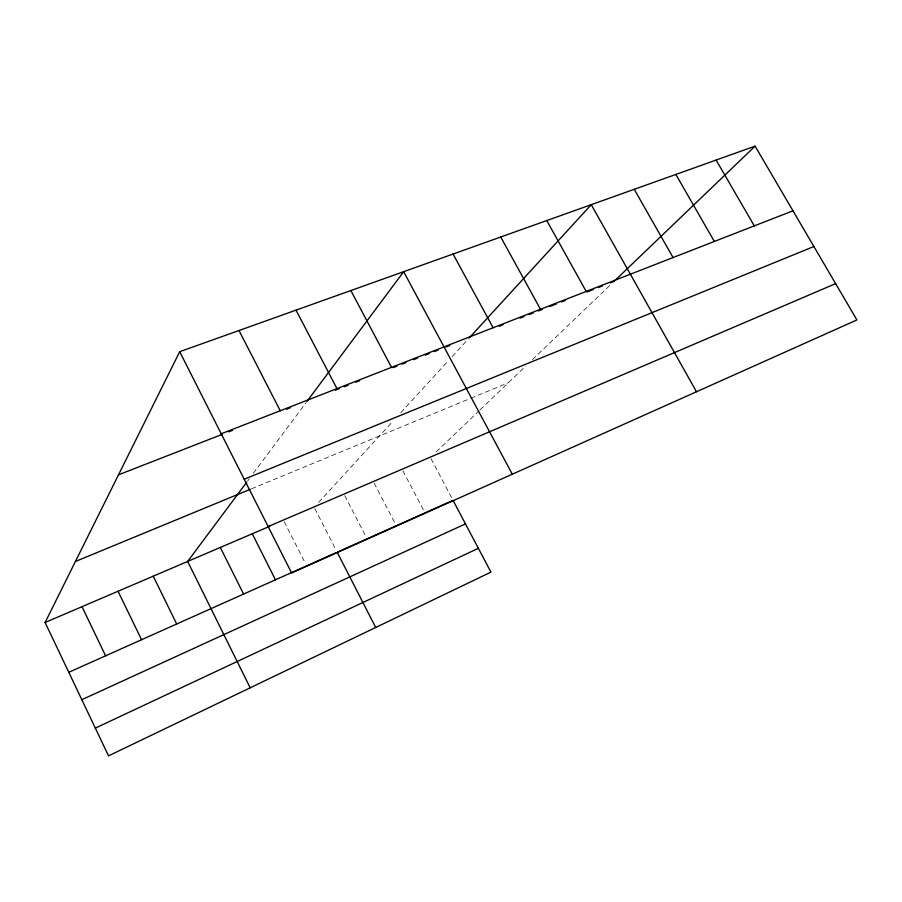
<?xml version="1.0" encoding="UTF-8"?>
<svg xmlns="http://www.w3.org/2000/svg" width="902" height="902" viewBox="0 0 902 902"><rect width="100%" height="100%" fill="white"/><g stroke="black" fill="none" stroke-linecap="round" stroke-linejoin="round"><path stroke-width="0.68" stroke-dasharray="4.51 3.38" d="M247.599 481.037L249.234 478.849M253.315 473.358L306.274 402.337M318.586 502.437L392.539 421.674M400.804 412.642L448.395 360.676M452.184 356.538L468.262 338.983M436.241 451.891L479.097 410.793M480.112 409.824L525.753 366.054M532.462 359.627L611.015 284.299M251.478 488.805L469.57 398.774M470.844 398.244L508.311 382.786M431.043 458.712L452.387 499.11M402.878 470.788L423.658 510.419M374.116 483.077L395.662 524.502M344.767 495.672L366.404 537.581M314.798 508.514L335.882 549.69M284.175 521.604L305.383 563.389"/><path stroke-width="1.35" d="M375.717 627.488L337.156 552.182L453.029 500.339L490.947 572.116L108.522 755.865L45.1 622.493L179.701 351.701L755.098 146.135L856.9 319.951L291.628 572.995L179.701 351.701M246.765 482.164L187.661 561.439L250.181 687.809M307.097 401.221L403.668 271.682L512.302 474.204M469.209 337.946L591.25 204.675L696.491 391.75M755.098 146.135L614.003 281.435L610.147 282.935M95.33 728.117L478.364 548.303M81.811 699.704L465.477 523.893M68.778 672.294L335.882 552.757M268.142 526.565L835.624 283.623M45.1 622.493L269.788 526.272M75.43 561.472L250.204 489.324M244.205 479.244L813.897 246.517M221.215 433.783L792.982 210.797M118.489 474.835L222.23 434.347M228.668 431.832L232.536 430.322M286.554 409.237L290.41 407.738M335.307 390.216L339.152 388.706M344.282 386.71L348.138 385.21M355.839 382.2L359.684 380.7M393.08 367.666L396.936 366.156M402.089 364.149L405.956 362.638M413.68 359.627L417.536 358.117M425.27 355.095L429.127 353.595M434.29 351.577L438.169 350.066M445.926 347.033L449.805 345.522M499.11 326.276L503.012 324.754M520.014 318.124L523.938 316.591M529.181 314.539L533.105 313.005M538.347 310.964L542.282 309.431M549.961 306.432L556.331 303.94M561.427 301.956L565.25 300.456M586.988 291.977L593.426 289.463M598.567 287.456L602.423 285.957M716.109 160.06L754.298 225.883M675.857 174.447L714.35 241.465M634.253 189.307L673.061 257.566M546.77 220.562L586.199 291.447M500.734 237.012L540.478 309.273M453.063 254.037L493.112 327.753M350.867 290.545L391.513 367.362M296.025 310.141L336.965 388.638M239.007 330.504L280.24 410.76M252.278 533.77L275.448 579.806M220.314 547.458L243.585 594.057M153.25 576.175L176.691 624.004M118.038 591.261L141.558 639.721M82.003 606.696L105.602 655.81"/></g></svg>
